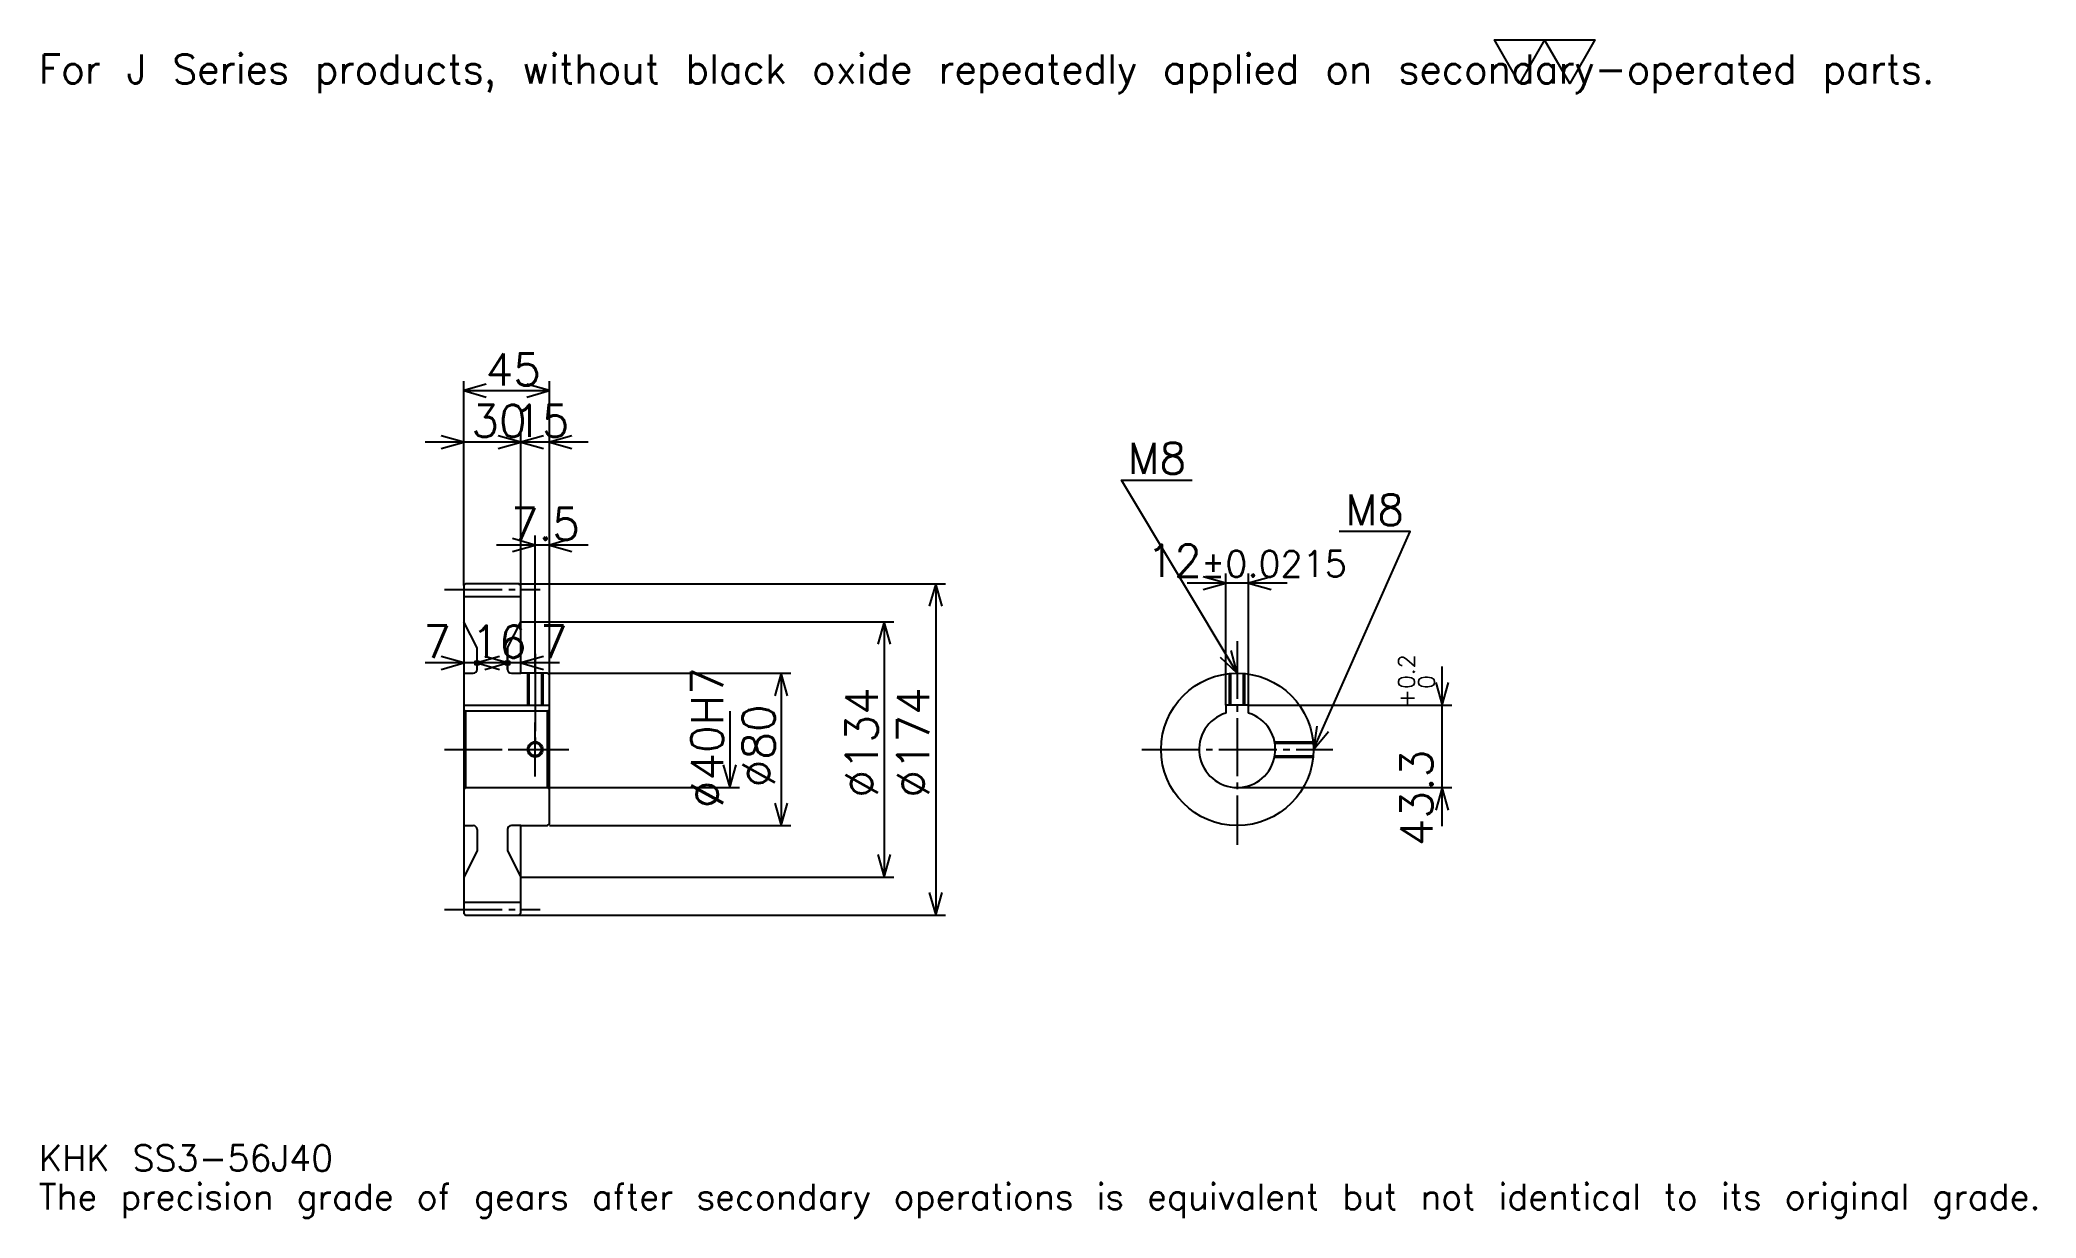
# Model space of a CAD drawing. Extents: x 34 to 1082, y 12 to 631.
import ezdxf

# ---------------------------------------------------------------- set-up
doc = ezdxf.new("R2010")
doc.units = 0
doc.linetypes.add('DASHDOT', pattern=[40.540539, 30.405405, -3.378378, 3.378378, -3.378378])
doc.layers.get('0').update_dxf_attribs({"linetype": 'CONTINUOUS'})
doc.layers.add('DASHDOT', color=6, linetype='DASHDOT')
doc.styles.add('KANJI', font='TXT', dxfattribs={"bigfont": 'BIGFONT'})

msp = doc.modelspace()

# ---------------------------------------------------------------- linework, layer by layer
at = {"color": 5}
for p, q in [((256.756775, 345.445953), (256.756775, 451.864868)), ((301.756775, 345.445953), (301.756775, 451.864868)), ((256.756775, 446.797302), (301.756775, 446.797302)), ((307.027039, 419.770264), (236.486511, 419.770264)), ((322.027039, 419.770264), (266.486511, 419.770264)), ((286.756775, 345.445953), (286.756775, 424.83783)), ((294.256775, 345.445953), (294.256775, 370.783783)), ((322.027039, 365.716217), (273.986511, 365.716217)), ((688.973022, 345.743256), (636.432495, 345.743256)), ((656.702759, 281.745941), (656.702759, 350.810822)), ((668.702759, 281.745941), (668.702759, 350.810822)), ((256.756775, 344.445953), (256.756775, 345.445953)), ((285.756775, 345.445953), (301.756775, 345.445953)), ((286.756775, 344.445953), (286.756775, 345.445953)), ((294.256775, 298.445953), (294.256775, 345.445953)), ((294.256775, 298.445953), (294.256775, 345.445953)), ((301.756775, 345.445953), (509.527039, 345.445953)), ((301.756775, 297.445953), (301.756775, 345.445953)), ((504.459473, 345.445953), (504.459473, 171.445953)), ((286.756775, 325.445953), (301.756775, 325.445953)), ((301.756775, 325.445953), (482.5, 325.445953)), ((477.432434, 325.445953), (477.432434, 191.445953)), ((284.027039, 303.824341), (236.486511, 303.824341)), ((300.027039, 303.824341), (243.486511, 303.824341)), ((307.027039, 303.824341), (259.486511, 303.824341)), ((301.756775, 298.445953), (428.445953, 298.445953)), ((423.378387, 298.445953), (423.378387, 218.445953)), ((770.270325, 218.17569), (770.270325, 302.016235)), ((396.351379, 278.445953), (396.351379, 238.445953)), ((668.702759, 281.745941), (775.337891, 281.745941)), ((301.756775, 238.445953), (401.418945, 238.445953)), ((662.702759, 238.445953), (775.337891, 238.445953)), ((301.756775, 218.445953), (428.445953, 218.445953)), ((286.756775, 191.445953), (301.756775, 191.445953)), ((301.756775, 191.445953), (482.5, 191.445953)), ((285.756775, 171.445953), (301.756775, 171.445953)), ((301.756775, 171.445953), (509.527039, 171.445953))]:
    msp.add_line(p, q, dxfattribs=at)
at = {"color": 4}
for p, q in [((256.756775, 338.695953), (286.756775, 338.695953)), ((279.756775, 311.707672), (279.756775, 300.445953)), ((256.756775, 298.445953), (261.756775, 298.445953)), ((281.756775, 298.445953), (286.756775, 298.445953)), ((256.756775, 281.745941), (301.756775, 281.745941)), ((301.756775, 279.445953), (300.756775, 278.445953)), ((256.756775, 237.445953), (257.756775, 238.445953)), ((301.756775, 237.445953), (300.756775, 238.445953)), ((256.756775, 218.445953), (261.756775, 218.445953)), ((279.756775, 216.445953), (279.756775, 205.184235)), ((286.756775, 218.445953), (281.756775, 218.445953)), ((256.756775, 178.195953), (286.756775, 178.195953))]:
    msp.add_line(p, q, dxfattribs=at)
at = {"color": 7}
msp.add_lwpolyline([(810.810791, 608.108093), (797.635132, 630.945923), (850.33783, 630.945923), (837.16217, 608.108093), (823.98645, 630.945923), (810.810791, 608.108093)], dxfattribs=at)
at = {"color": 5}
for points in [[(268.581085, 450.175659), (256.756775, 446.797302), (268.581085, 443.418945)], [(289.932434, 443.418945), (301.756775, 446.797302), (289.932434, 450.175659)], [(244.932449, 416.391907), (256.756775, 419.770264), (244.932449, 423.148651)], [(274.932434, 416.391907), (286.756775, 419.770264), (274.932434, 423.148651)], [(298.581116, 423.148651), (286.756775, 419.770264), (298.581116, 416.391907)], [(313.581116, 423.148651), (301.756775, 419.770264), (313.581116, 416.391907)], [(662.702759, 298.445953), (601.891907, 399.797302), (639.054077, 399.797302)], [(282.432434, 362.33783), (294.256775, 365.716217), (282.432434, 369.094604)], [(313.581116, 369.094604), (301.756775, 365.716217), (313.581116, 362.33783)], [(702.702759, 258.445953), (753.378418, 372.770264), (716.216248, 372.770264)], [(644.878418, 342.364868), (656.702759, 345.743256), (644.878418, 349.121643)], [(680.527039, 349.121643), (668.702759, 345.743256), (680.527039, 342.364868)], [(507.83783, 333.621643), (504.459473, 345.445953), (501.081116, 333.621643)], [(480.810822, 313.621643), (477.432434, 325.445953), (474.054077, 313.621643)], [(244.932449, 300.445953), (256.756775, 303.824341), (244.932449, 307.202698)], [(263.756775, 303.824341), (262.743256, 304.83783), (264.770294, 304.83783), (264.770294, 302.810822), (262.743256, 302.810822), (262.743256, 304.83783), (263.756775, 303.824341), (264.770294, 302.810822), (264.770294, 304.83783), (263.756775, 303.824341)], [(275.581116, 307.202698), (263.756775, 303.824341), (275.581116, 300.445953)], [(267.932465, 300.445953), (279.756775, 303.824341), (267.932465, 307.202698)], [(279.756775, 303.824341), (278.743256, 304.83783), (280.770294, 304.83783), (280.770294, 302.810822), (278.743256, 302.810822), (278.743256, 304.83783), (279.756775, 303.824341), (280.770294, 302.810822), (280.770294, 304.83783), (279.756775, 303.824341)], [(298.581116, 307.202698), (286.756775, 303.824341), (298.581116, 300.445953)], [(653.722229, 306.847076), (662.702759, 298.445953), (659.516113, 310.323395)], [(426.756775, 286.621643), (423.378387, 298.445953), (420, 286.621643)], [(766.891968, 293.570282), (770.270325, 281.745941), (773.648682, 293.570282)], [(704.405823, 270.624939), (702.702759, 258.445953), (710.582886, 267.886841)], [(392.973022, 250.270279), (396.351379, 238.445953), (399.729736, 250.270279)], [(773.648682, 226.621628), (770.270325, 238.445953), (766.891968, 226.621628)], [(420, 230.270279), (423.378387, 218.445953), (426.756775, 230.270279)], [(474.054077, 203.270279), (477.432434, 191.445953), (480.810822, 203.270279)], [(501.081116, 183.270279), (504.459473, 171.445953), (507.83783, 183.270279)]]:
    msp.add_lwpolyline(points, dxfattribs=at)
at = {"color": 4}
for points in [[(286.756775, 344.445953), (285.756775, 345.445953), (257.756775, 345.445953), (256.756775, 344.445953), (256.756775, 237.445953)], [(256.756775, 237.445953), (256.756775, 172.445953), (257.756775, 171.445953), (285.756775, 171.445953), (286.756775, 172.445953), (286.756775, 218.445953), (300.756775, 218.445953), (301.756775, 219.445953), (301.756775, 297.445953), (300.756775, 298.445953), (286.756775, 298.445953), (286.756775, 344.445953)], [(263.756775, 300.445953), (263.756775, 311.707672), (256.756775, 325.445953)], [(279.756775, 300.445953), (279.756775, 311.707672), (286.756775, 325.445953)], [(290.256775, 298.445953), (290.256775, 281.745941)], [(290.931763, 298.445953), (290.931763, 281.745941)], [(297.581787, 298.445953), (297.581787, 281.745941)], [(298.256775, 298.445953), (298.256775, 281.745941)], [(658.702759, 281.745941), (658.702759, 298.245453)], [(659.377686, 281.745941), (659.377686, 298.307526)], [(666.02771, 281.745941), (666.02771, 298.307526)], [(666.702759, 281.745941), (666.702759, 298.245453)], [(256.756775, 279.445953), (257.756775, 278.445953), (257.756775, 238.445953), (300.756775, 238.445953), (300.756775, 278.445953), (257.756775, 278.445953)], [(668.702759, 277.52475), (668.702759, 281.745941), (656.702759, 281.745941), (656.702759, 277.52475)], [(682.298645, 262.445953), (702.502197, 262.445953)], [(682.298645, 254.445953), (702.502197, 254.445953)], [(682.424438, 261.770966), (702.564331, 261.770966)], [(682.424438, 255.120956), (702.564331, 255.120956)], [(263.756775, 216.445953), (263.756775, 205.184235), (256.756775, 191.445953)], [(279.756775, 216.445953), (279.756775, 205.184235), (286.756775, 191.445953)]]:
    msp.add_lwpolyline(points, dxfattribs=at)
for centre, radius in [((662.702759, 258.445953), 40), ((294.256775, 258.445953), 3.325)]:
    msp.add_circle(centre, radius, dxfattribs=at)
at = {"color": 7}
msp.add_circle((294.256775, 258.445953), 4, dxfattribs=at)
at = {"color": 4}
for centre, radius, start, end in [((261.756775, 300.445953), 2, 270, 0), ((281.756775, 300.445953), 2, 180, 270), ((662.702759, 258.445953), 20, 107.457602748, 72.542397252), ((261.756775, 216.445953), 2, 0, 90), ((281.756775, 216.445953), 2, 90, 180)]:
    msp.add_arc(centre, radius, start, end, dxfattribs=at)
at = {"layer": 'DASHDOT', "color": 7}
for p, q in [((246.621643, 342.445953), (296.891907, 342.445953)), ((662.702759, 315.33783), (662.702759, 208.310822)), ((294.256775, 298.445953), (294.256775, 258.445953)), ((246.621643, 258.445953), (311.891907, 258.445953)), ((612.567627, 258.445953), (712.837891, 258.445953)), ((246.621643, 174.445953), (296.891907, 174.445953))]:
    msp.add_line(p, q, dxfattribs=at)
for points in [[(294.256775, 308.581085), (294.256775, 271.610809)], [(294.256775, 244.310822), (294.256775, 272.581085)], [(280.121643, 258.445953), (308.391907, 258.445953)]]:
    msp.add_lwpolyline(points, dxfattribs=at)

# ---------------------------------------------------------------- texts
at = {"color": 7, "style": 'KANJI'}
for s, height, p in [('For J Series products, without black oxide repeatedly applied on secondary-operated parts.', 15.202703, (33.783783, 608.108093)), ('45', 16.891892, (268.277039, 449.5)), ('30', 16.891892, (260.777039, 422.472961)), ('15', 16.891892, (283.277039, 422.472961)), ('M8', 16.216217, (605.270264, 403.17569)), ('M8', 16.216217, (719.594604, 376.148651)), ('7.5', 16.891892, (281.53717, 368.418945)), ('12', 16.891892, (615.165588, 349.121643)), ('%%p0.0215', 13.513514, (643.710815, 349.121643)), ('7', 16.891892, (235.641907, 306.527039)), ('16', 16.891892, (260.777039, 306.527039)), ('7', 16.891892, (296.891907, 306.527039)), ('KHK SS3-56J40', 13.513514, (33.783783, 37.162163)), ('The precision grade of gears after secondary operations is equivalent but not identical to its original grade.', 13.513514, (33.783783, 16.891891))]:
    msp.add_text(s, height=height, dxfattribs=at).set_placement(p)
for s, height, p in [('0.2', 8.445946, (755.743286, 290.175354)), ('%%c40H7', 16.891892, (392.973022, 227.618256)), ('0', 8.445946, (766.216309, 290.175354)), ('%%c134', 16.891892, (474.054077, 233.108124)), ('%%c174', 16.891892, (501.081116, 233.108124)), ('+', 8.445946, (755.743286, 280.715912)), ('%%c80', 16.891892, (420, 238.597977)), ('43.3', 16.891892, (765.202759, 207.60112))]:
    msp.add_text(s, height=height, rotation=90, dxfattribs=at).set_placement(p)

doc.saveas('drawing.dxf')
